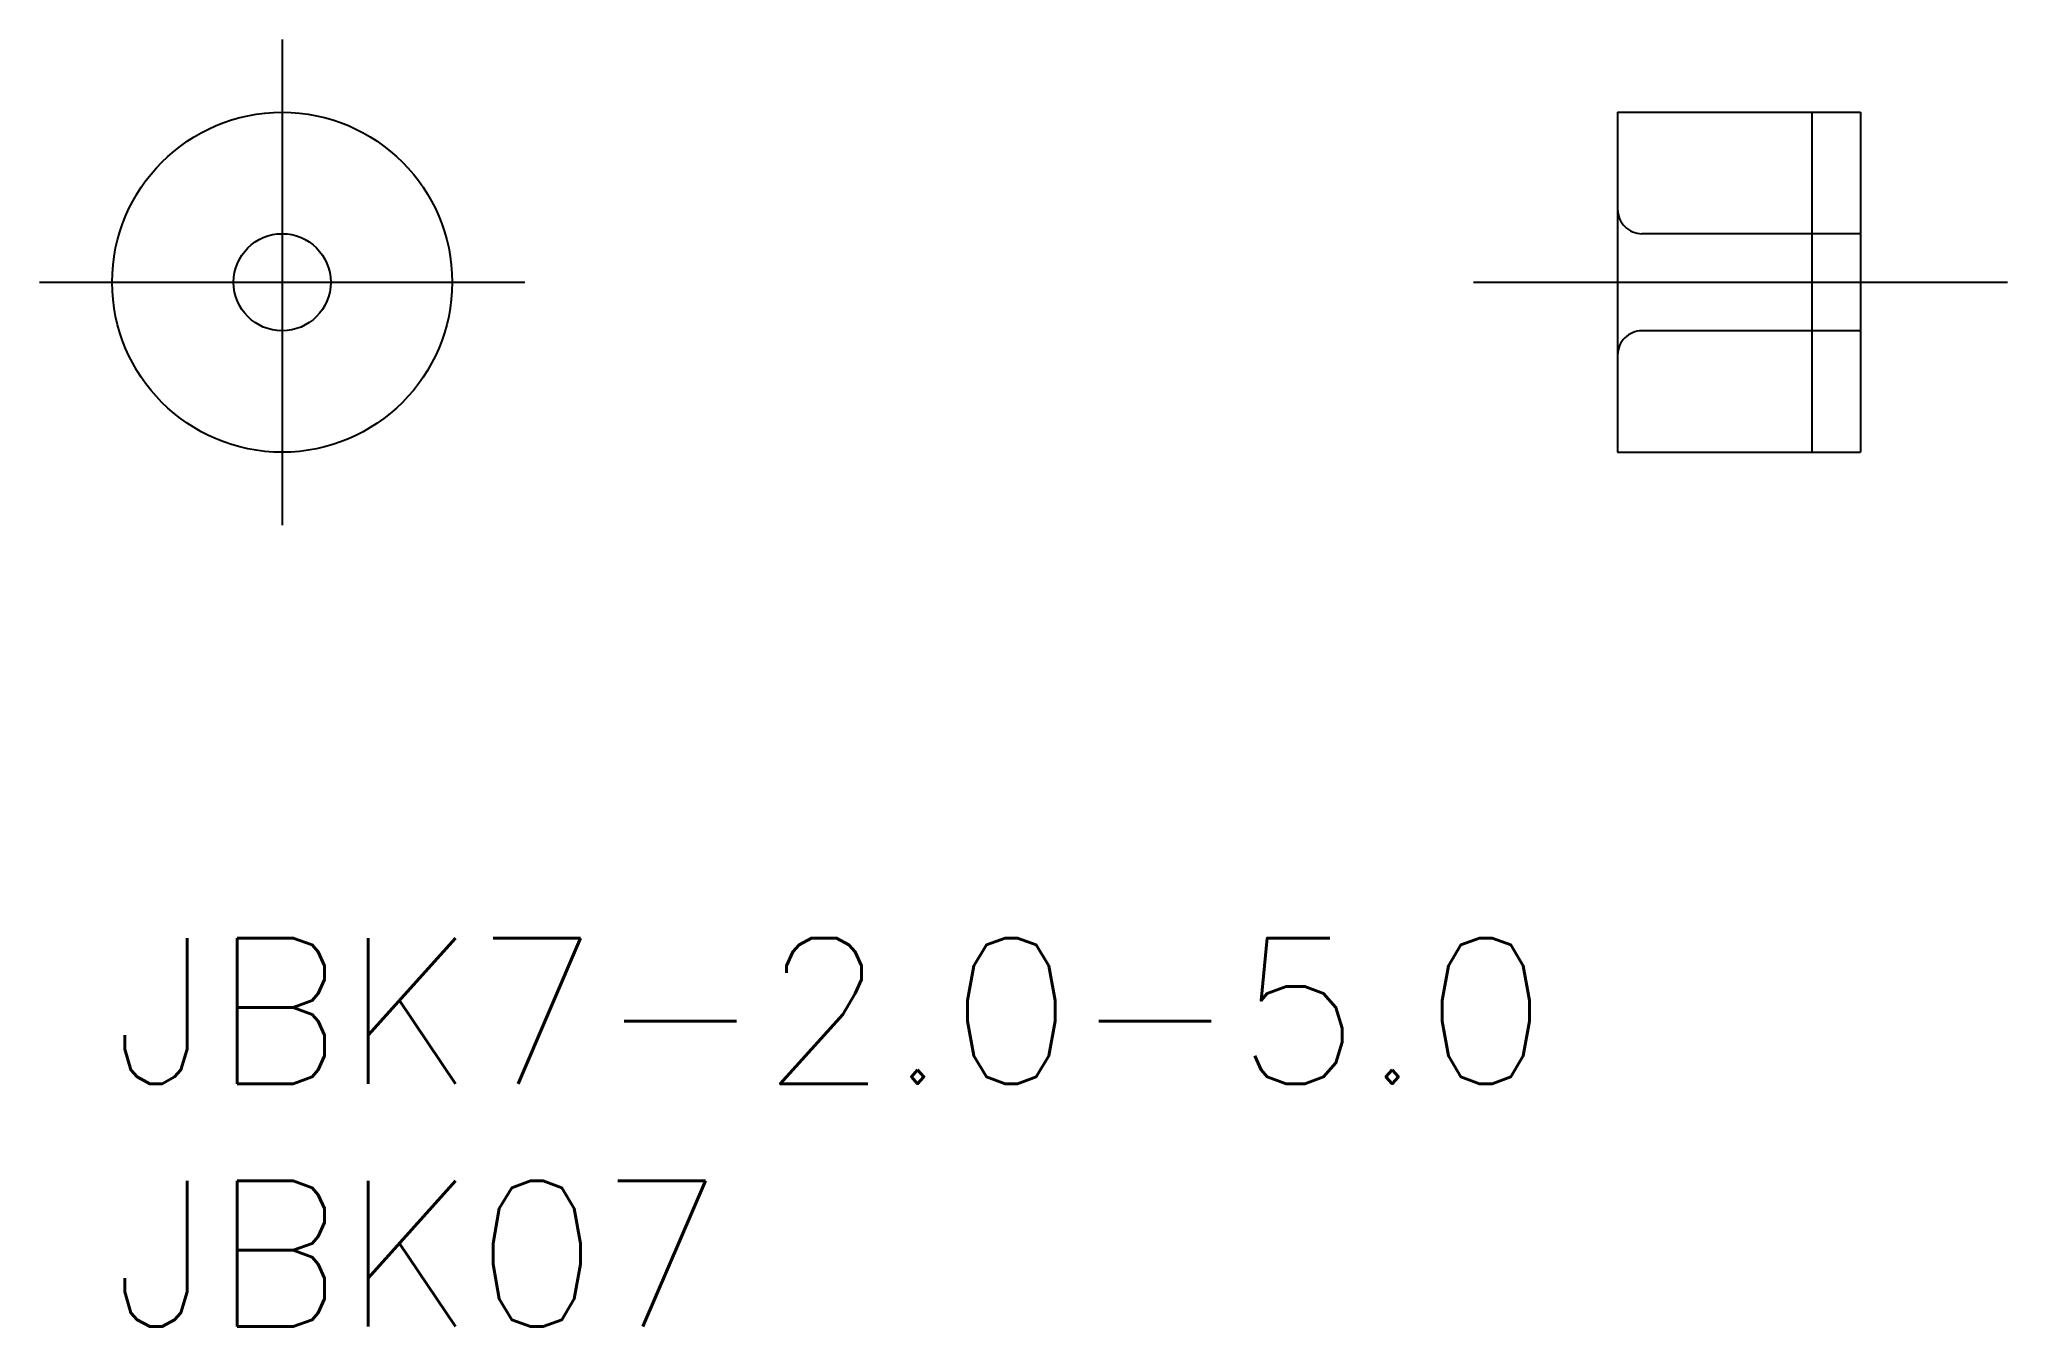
# Model space of a CAD drawing. Extents: x -1.5 to 39, y -8 to 18.5.
import ezdxf

# ---------------------------------------------------------------- set-up
doc = ezdxf.new("R2010")
doc.units = 0
doc.header["$LTSCALE"] = 0.5
doc.linetypes.add('CENTER', pattern=[50.8, 31.75, -6.35, 6.35, -6.35])
doc.linetypes.add('DASHED', pattern=[19.05, 12.7, -6.35])
for name, color, linetype in [('MSM_CENTER', 1, 'CENTER'), ('MSM_CONTINUOUS', 7, 'CONTINUOUS'), ('MSM_DASHED', 4, 'DASHED'), ('MSM_NARROW', 5, 'CONTINUOUS'), ('MSM_PART_NUMBER', 7, 'CONTINUOUS')]:
    doc.layers.add(name, color=color, linetype=linetype)
doc.styles.get("Standard").update_dxf_attribs({"font": 'txt.shx', "height": 3, "bigfont": 'bigfont.shx'})

# ---------------------------------------------------------------- blocks, each defined once
blk = doc.blocks.new('*U9')
at = {"layer": 'MSM_PART_NUMBER'}
blk.add_text('JBK7-2.0-5.0', height=3, dxfattribs=at).set_placement((0, -3))
blk = doc.blocks.new('*U10')
at = {"layer": 'MSM_PART_NUMBER'}
blk.add_text('JBK07', height=3, dxfattribs=at).set_placement((0, -8))

msp = doc.modelspace()

# ---------------------------------------------------------------- linework, layer by layer
at = {"layer": 'MSM_CENTER'}
for p, q in [((3.5, 18.5), (3.5, 8.5)), ((-1.5, 13.5), (8.5, 13.5)), ((28.03, 13.5), (39.03, 13.5))]:
    msp.add_line(p, q, dxfattribs=at)
at = {"layer": 'MSM_CONTINUOUS'}
for p, q in [((31, 17), (36, 17)), ((31, 17), (31, 10)), ((36, 17), (36, 10)), ((31, 10), (36, 10))]:
    msp.add_line(p, q, dxfattribs=at)
for radius in [3.5, 1]:
    msp.add_circle((3.5, 13.5), radius, dxfattribs=at)
at = {"layer": 'MSM_DASHED'}
for p, q in [((36, 14.5), (31.5, 14.5)), ((36, 12.5), (31.5, 12.5))]:
    msp.add_line(p, q, dxfattribs=at)
for centre, start, end in [((31.5, 15), 180, 270), ((31.5, 12), 90, 180)]:
    msp.add_arc(centre, 0.5, start, end, dxfattribs=at)
at = {"layer": 'MSM_NARROW'}
msp.add_line((35, 17), (35, 10), dxfattribs=at)

# ---------------------------------------------------------------- block references
at = {"layer": 'MSM_CONTINUOUS'}
for name in ['*U9', '*U10']:
    msp.add_blockref(name, (0, 0), dxfattribs=at)

doc.saveas('drawing.dxf')
